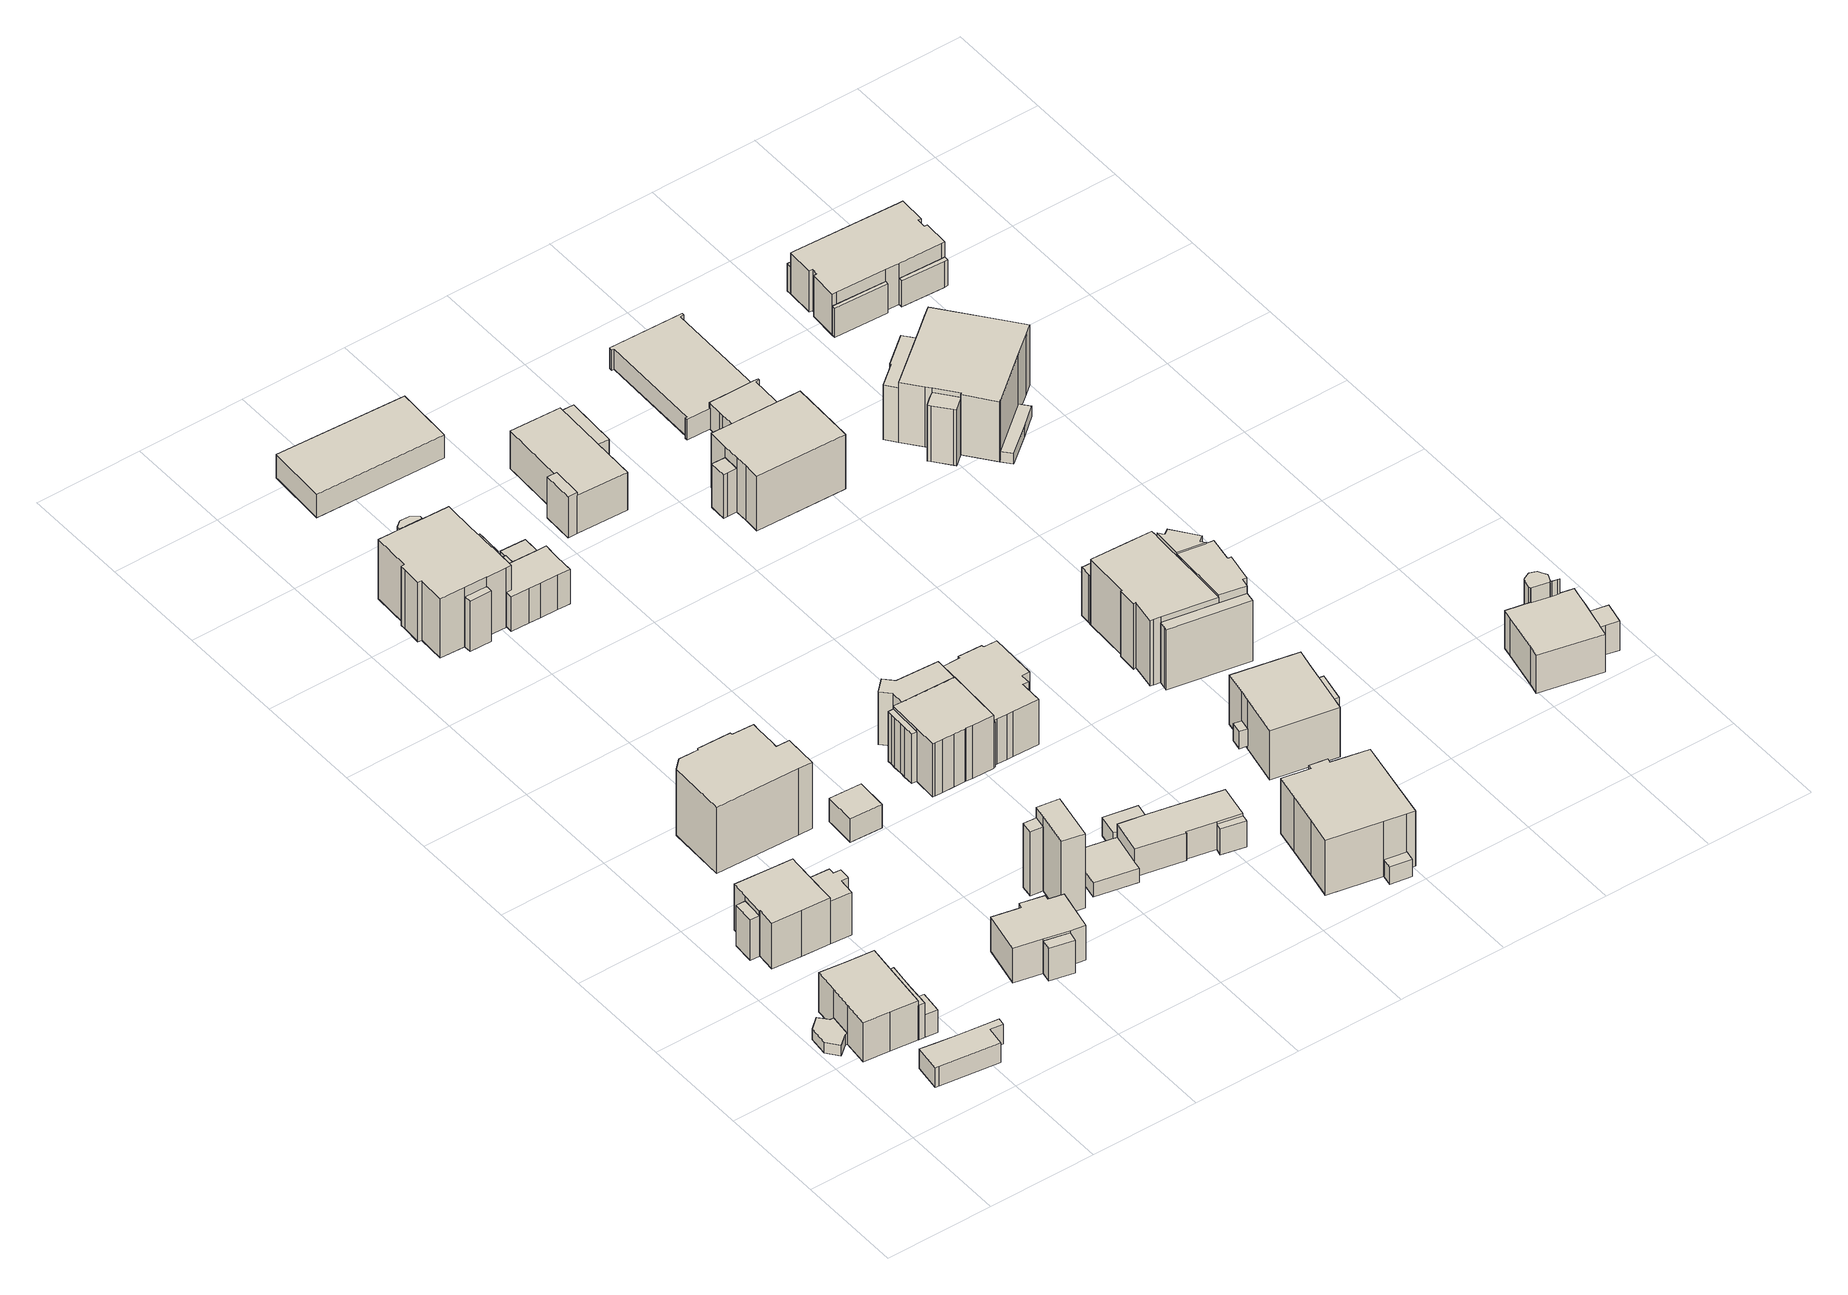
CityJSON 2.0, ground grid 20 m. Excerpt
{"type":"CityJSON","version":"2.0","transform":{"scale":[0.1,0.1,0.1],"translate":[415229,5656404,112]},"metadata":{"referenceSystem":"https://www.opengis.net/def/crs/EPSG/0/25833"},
"CityObjects":{
"building1":{"type":"Building","attributes":{"Gemeindeschluessel":14612000,"Geometrietyp2DReferenz":"3000","function":"31001_9998","roofType":"9999"},"children":["building1-1","building1-2","building1-3","building1-4"]},
"building1-1":{"type":"BuildingPart","attributes":{"Dachtyp_tdc":"tdcFreeFormRoof","Dachneigung":27.1,"QualitaetDacherkennung":17,"Geometrietyp2DReferenz":"3000","measuredHeight":2.72,"roofType":"5000"},"parents":["building1"],"geometry":[{"type":"Solid","lod":"1","boundaries":[[[[0,1,2,3,4,5,6,7]],[[8,9,10,11,12,13,14,15]],[[7,9,8,0]],[[6,10,9,7]],[[5,11,10,6]],[[4,12,11,5]],[[3,13,12,4]],[[2,14,13,3]],[[1,15,14,2]],[[0,8,15,1]]]]}]},
"building1-2":{"type":"BuildingPart","attributes":{"Dachtyp_tdc":"tdcGableRoof","Dachneigung":41.66,"QualitaetDacherkennung":48,"Geometrietyp2DReferenz":"3000","measuredHeight":10.15,"roofType":"3100"},"parents":["building1"],"geometry":[{"type":"Solid","lod":"1","boundaries":[[[[16,17,18,19,20,21,22,23]],[[24,25,26,27,28,29,30,31]],[[23,25,24,16]],[[22,26,25,23]],[[21,27,26,22]],[[20,28,27,21]],[[19,29,28,20]],[[18,30,29,19]],[[17,31,30,18]],[[16,24,31,17]]]]}]},
"building1-3":{"type":"BuildingPart","attributes":{"Dachtyp_tdc":"tdcGableRoof","Dachneigung":35.68,"QualitaetDacherkennung":62,"Geometrietyp2DReferenz":"3000","measuredHeight":10.07,"roofType":"3100"},"parents":["building1"],"geometry":[{"type":"Solid","lod":"1","boundaries":[[[[32,33,34,35,36,37,38,39,40,41]],[[12,42,43,44,45,27,25,46,47,13]],[[41,12,13,32]],[[40,42,12,41]],[[39,43,42,40]],[[38,44,43,39]],[[37,45,44,38]],[[36,27,45,37]],[[35,25,27,36]],[[34,46,25,35]],[[33,47,46,34]],[[32,13,47,33]]]]}]},
"building1-4":{"type":"BuildingPart","attributes":{"Dachtyp_tdc":"tdcPolyFlatRoof","Dachneigung":12.01,"QualitaetDacherkennung":79,"Geometrietyp2DReferenz":"3000","measuredHeight":4.94,"roofType":"2100"},"parents":["building1"],"geometry":[{"type":"Solid","lod":"1","boundaries":[[[[48,49,50,51]],[[52,53,31,30]],[[51,53,52,48]],[[50,31,53,51]],[[49,30,31,50]],[[48,52,30,49]]]]}]},
"building2":{"type":"Building","attributes":{"Dachtyp_tdc":"tdcHipRoof","Gemeindeschluessel":14612000,"Dachneigung":20.18,"QualitaetDacherkennung":34,"Geometrietyp2DReferenz":"3000","measuredHeight":5.88,"function":"31001_9998","roofType":"3200"},"geometry":[{"type":"Solid","lod":"1","boundaries":[[[[54,55,56,57,58,59,60,61,62,63]],[[64,65,66,67,68,69,70,71,72,73]],[[63,65,64,54]],[[62,66,65,63]],[[61,67,66,62]],[[60,68,67,61]],[[59,69,68,60]],[[58,70,69,59]],[[57,71,70,58]],[[56,72,71,57]],[[55,73,72,56]],[[54,64,73,55]]]]}]},
"building3":{"type":"Building","attributes":{"Gemeindeschluessel":14612000,"Geometrietyp2DReferenz":"3000","function":"31001_9998","roofType":"9999"},"children":["building3-1","building3-2","building3-3"]},
"building3-1":{"type":"BuildingPart","attributes":{"Dachtyp_tdc":"tdcGableRoof","Dachneigung":25.39,"QualitaetDacherkennung":82,"Geometrietyp2DReferenz":"3000","measuredHeight":9.05,"roofType":"3100"},"parents":["building3"],"geometry":[{"type":"Solid","lod":"1","boundaries":[[[[74,75,76,77]],[[78,79,80,81]],[[77,79,78,74]],[[76,80,79,77]],[[75,81,80,76]],[[74,78,81,75]]]]}]},
"building3-2":{"type":"BuildingPart","attributes":{"Dachtyp_tdc":"tdcGableRoof","Dachneigung":27.7,"QualitaetDacherkennung":74,"Geometrietyp2DReferenz":"3000","measuredHeight":11.01,"roofType":"3100"},"parents":["building3"],"geometry":[{"type":"Solid","lod":"1","boundaries":[[[[82,83,84,85,86,87,88,89,90,91,92,93]],[[79,78,94,95,96,97,98,99,100,101,102,103]],[[93,78,79,82]],[[92,94,78,93]],[[91,95,94,92]],[[90,96,95,91]],[[89,97,96,90]],[[88,98,97,89]],[[87,99,98,88]],[[86,100,99,87]],[[85,101,100,86]],[[84,102,101,85]],[[83,103,102,84]],[[82,79,103,83]]]]}]},
"building3-3":{"type":"BuildingPart","attributes":{"Dachtyp_tdc":"tdcGableRoof","Dachneigung":27.75,"QualitaetDacherkennung":76,"Geometrietyp2DReferenz":"3000","measuredHeight":9.77,"roofType":"3100"},"parents":["building3"],"geometry":[{"type":"Solid","lod":"1","boundaries":[[[[104,105,106,107,108,109,110,111,112,113]],[[114,100,115,99,116,117,118,119,120,121]],[[113,100,114,104]],[[112,115,100,113]],[[111,99,115,112]],[[110,116,99,111]],[[109,117,116,110]],[[108,118,117,109]],[[107,119,118,108]],[[106,120,119,107]],[[105,121,120,106]],[[104,114,121,105]]]]}]},
"building4":{"type":"Building","attributes":{"Dachtyp_tdc":"tdcFreeFormRoof","Gemeindeschluessel":14612000,"Dachneigung":31.61,"QualitaetDacherkennung":58,"Geometrietyp2DReferenz":"3000","measuredHeight":15.85,"function":"31001_9998","roofType":"5000"},"geometry":[{"type":"Solid","lod":"1","boundaries":[[[[122,123,124,125,126,127,128,129,130,131,132,133,134,135,136]],[[137,138,139,140,141,142,143,144,145,146,147,148,149,150,151]],[[136,138,137,122]],[[135,139,138,136]],[[134,140,139,135]],[[133,141,140,134]],[[132,142,141,133]],[[131,143,142,132]],[[130,144,143,131]],[[129,145,144,130]],[[128,146,145,129]],[[127,147,146,128]],[[126,148,147,127]],[[125,149,148,126]],[[124,150,149,125]],[[123,151,150,124]],[[122,137,151,123]]]]}]},
"building5":{"type":"Building","attributes":{"Gemeindeschluessel":14612000,"Geometrietyp2DReferenz":"3000","function":"31001_9998","roofType":"9999"},"children":["building5-1","building5-2"]},
"building5-1":{"type":"BuildingPart","attributes":{"Dachtyp_tdc":"tdcFreeFormRoof","Dachneigung":19.51,"QualitaetDacherkennung":9,"Geometrietyp2DReferenz":"3000","measuredHeight":7.02,"roofType":"5000"},"parents":["building5"],"geometry":[{"type":"Solid","lod":"1","boundaries":[[[[152,153,154,155]],[[156,157,158,159]],[[155,157,156,152]],[[154,158,157,155]],[[153,159,158,154]],[[152,156,159,153]]]]}]},
"building5-2":{"type":"BuildingPart","attributes":{"Dachtyp_tdc":"tdcHipRoof","Dachneigung":10.15,"QualitaetDacherkennung":38,"Geometrietyp2DReferenz":"3000","measuredHeight":8.02,"roofType":"3200"},"parents":["building5"],"geometry":[{"type":"Solid","lod":"1","boundaries":[[[[160,161,162,163,164,165,166,167,168,169]],[[159,158,170,171,172,173,174,175,176,177]],[[169,158,159,160]],[[168,170,158,169]],[[167,171,170,168]],[[166,172,171,167]],[[165,173,172,166]],[[164,174,173,165]],[[163,175,174,164]],[[162,176,175,163]],[[161,177,176,162]],[[160,159,177,161]]]]}]},
"building6":{"type":"Building","attributes":{"Dachtyp_tdc":"tdcGableRoof","Gemeindeschluessel":14612000,"Dachneigung":69.3,"QualitaetDacherkennung":16,"Geometrietyp2DReferenz":"3000","measuredHeight":9.02,"function":"31001_9998","roofType":"3100"},"geometry":[{"type":"Solid","lod":"1","boundaries":[[[[178,179,180,181]],[[182,183,184,185]],[[181,183,182,178]],[[180,184,183,181]],[[179,185,184,180]],[[178,182,185,179]]]]}]},
"building7":{"type":"Building","attributes":{"Dachtyp_tdc":"tdcFreeFormRoof","Gemeindeschluessel":14612000,"Dachneigung":43.21,"QualitaetDacherkennung":8,"Geometrietyp2DReferenz":"3000","measuredHeight":14,"function":"31001_9998","roofType":"5000"},"geometry":[{"type":"Solid","lod":"1","boundaries":[[[[186,187,188,189]],[[190,191,192,193]],[[189,191,190,186]],[[188,192,191,189]],[[187,193,192,188]],[[186,190,193,187]]]]}]},
"building8":{"type":"Building","attributes":{"Dachtyp_tdc":"tdcFreeFormRoof","Gemeindeschluessel":14612000,"Dachneigung":54.25,"QualitaetDacherkennung":4,"Geometrietyp2DReferenz":"3000","measuredHeight":17.03,"function":"31001_9998","roofType":"5000"},"geometry":[{"type":"Solid","lod":"1","boundaries":[[[[194,195,196,197,198]],[[192,199,200,201,193]],[[198,199,192,194]],[[197,200,199,198]],[[196,201,200,197]],[[195,193,201,196]],[[194,192,193,195]]]]}]},
"building9":{"type":"Building","attributes":{"Gemeindeschluessel":14612000,"Geometrietyp2DReferenz":"3000","function":"31001_9998","roofType":"9999"},"children":["building9-1","building9-2","building9-3","building9-4","building9-5","building9-6"]},
"building9-1":{"type":"BuildingPart","attributes":{"Dachtyp_tdc":"tdcHipAndGableRoof","Dachneigung":25.76,"QualitaetDacherkennung":76,"Geometrietyp2DReferenz":"3000","measuredHeight":14.22,"roofType":"5000"},"parents":["building9"],"geometry":[{"type":"Solid","lod":"1","boundaries":[[[[202,203,204,205,206,207,208,209,210,211,212,213,214,215,216,217,218,219,220,221]],[[222,223,224,225,226,227,228,229,230,231,232,233,234,235,236,237,238,239,240,241]],[[221,223,222,202]],[[220,224,223,221]],[[219,225,224,220]],[[218,226,225,219]],[[217,227,226,218]],[[216,228,227,217]],[[215,229,228,216]],[[214,230,229,215]],[[213,231,230,214]],[[212,232,231,213]],[[211,233,232,212]],[[210,234,233,211]],[[209,235,234,210]],[[208,236,235,209]],[[207,237,236,208]],[[206,238,237,207]],[[205,239,238,206]],[[204,240,239,205]],[[203,241,240,204]],[[202,222,241,203]]]]}]},
"building9-2":{"type":"BuildingPart","attributes":{"Dachtyp_tdc":"tdcPolyFlatRoof","Dachneigung":27.75,"QualitaetDacherkennung":93,"Geometrietyp2DReferenz":"3000","measuredHeight":11.35,"roofType":"2100"},"parents":["building9"],"geometry":[{"type":"Solid","lod":"1","boundaries":[[[[242,243,244,245,246,247,248]],[[231,249,250,251,252,233,232]],[[248,249,231,242]],[[247,250,249,248]],[[246,251,250,247]],[[245,252,251,246]],[[244,233,252,245]],[[243,232,233,244]],[[242,231,232,243]]]]}]},
"building9-3":{"type":"BuildingPart","attributes":{"Dachtyp_tdc":"tdcPolyFlatRoof","Dachneigung":13.71,"QualitaetDacherkennung":66,"Geometrietyp2DReferenz":"3000","measuredHeight":6.75,"roofType":"2100"},"parents":["building9"],"geometry":[{"type":"Solid","lod":"1","boundaries":[[[[253,254,255,256,257]],[[258,252,251,259,260]],[[257,252,258,253]],[[256,251,252,257]],[[255,259,251,256]],[[254,260,259,255]],[[253,258,260,254]]]]}]},
"building9-4":{"type":"BuildingPart","attributes":{"Dachtyp_tdc":"tdcPolyFlatRoof","Dachneigung":0,"QualitaetDacherkennung":53,"Geometrietyp2DReferenz":"3000","measuredHeight":12.55,"roofType":"1000"},"parents":["building9"],"geometry":[{"type":"Solid","lod":"1","boundaries":[[[[261,262,263,264,265,266]],[[226,267,268,269,270,228]],[[266,267,226,261]],[[265,268,267,266]],[[264,269,268,265]],[[263,270,269,264]],[[262,228,270,263]],[[261,226,228,262]]]]}]},
"building9-5":{"type":"BuildingPart","attributes":{"Dachtyp_tdc":"tdcPolyFlatRoof","Dachneigung":29.4,"QualitaetDacherkennung":60,"Geometrietyp2DReferenz":"3000","measuredHeight":10.9,"roofType":"2100"},"parents":["building9"],"geometry":[{"type":"Solid","lod":"1","boundaries":[[[[271,272,273,274,275]],[[237,236,276,277,238]],[[275,236,237,271]],[[274,276,236,275]],[[273,277,276,274]],[[272,238,277,273]],[[271,237,238,272]]]]}]},
"building9-6":{"type":"BuildingPart","attributes":{"Dachtyp_tdc":"tdcPolyFlatRoof","Dachneigung":5.17,"QualitaetDacherkennung":61,"Geometrietyp2DReferenz":"3000","measuredHeight":6.47,"roofType":"2100"},"parents":["building9"],"geometry":[{"type":"Solid","lod":"1","boundaries":[[[[278,279,280,281,282]],[[258,260,283,284,285]],[[282,260,258,278]],[[281,283,260,282]],[[280,284,283,281]],[[279,285,284,280]],[[278,258,285,279]]]]}]},
"building10":{"type":"Building","attributes":{"Dachtyp_tdc":"tdcGableRoof","Gemeindeschluessel":14612000,"Dachneigung":26.66,"QualitaetDacherkennung":84,"Geometrietyp2DReferenz":"3000","measuredHeight":8.11,"function":"31001_9998","roofType":"3100"},"geometry":[{"type":"Solid","lod":"1","boundaries":[[[[286,287,288,289,290,291,292,293,294,295,296,297,298]],[[299,300,301,302,303,304,305,306,307,308,309,310,311]],[[298,300,299,286]],[[297,301,300,298]],[[296,302,301,297]],[[295,303,302,296]],[[294,304,303,295]],[[293,305,304,294]],[[292,306,305,293]],[[291,307,306,292]],[[290,308,307,291]],[[289,309,308,290]],[[288,310,309,289]],[[287,311,310,288]],[[286,299,311,287]]]]}]},
"building11":{"type":"Building","attributes":{"Dachtyp_tdc":"tdcPolyFlatRoof","Gemeindeschluessel":14612000,"Dachneigung":0,"QualitaetDacherkennung":52,"Geometrietyp2DReferenz":"3000","measuredHeight":2.95,"function":"31001_9998","roofType":"1000"},"geometry":[{"type":"Solid","lod":"1","boundaries":[[[[312,313,314,315,316,317]],[[318,319,320,321,322,323]],[[317,319,318,312]],[[316,320,319,317]],[[315,321,320,316]],[[314,322,321,315]],[[313,323,322,314]],[[312,318,323,313]]]]}]},
"building12":{"type":"Building","attributes":{"Gemeindeschluessel":14612000,"Geometrietyp2DReferenz":"3000","function":"31001_9998","roofType":"9999"},"children":["building12-1","building12-2","building12-3"]},
"building12-1":{"type":"BuildingPart","attributes":{"Dachtyp_tdc":"tdcGableRoof","Dachneigung":57.38,"QualitaetDacherkennung":54,"Geometrietyp2DReferenz":"3000","measuredHeight":13.45,"roofType":"3100"},"parents":["building12"],"geometry":[{"type":"Solid","lod":"1","boundaries":[[[[324,325,326,327,328,329,330,331]],[[332,333,334,335,336,337,338,339]],[[331,333,332,324]],[[330,334,333,331]],[[329,335,334,330]],[[328,336,335,329]],[[327,337,336,328]],[[326,338,337,327]],[[325,339,338,326]],[[324,332,339,325]]]]}]},
"building12-2":{"type":"BuildingPart","attributes":{"Dachtyp_tdc":"tdcFreeFormRoof","Dachneigung":69.5,"QualitaetDacherkennung":14,"Geometrietyp2DReferenz":"3000","measuredHeight":14.08,"roofType":"5000"},"parents":["building12"],"geometry":[{"type":"Solid","lod":"1","boundaries":[[[[340,341,342,343,344,345,346]],[[347,348,349,350,351,352,353]],[[346,348,347,340]],[[345,349,348,346]],[[344,350,349,345]],[[343,351,350,344]],[[342,352,351,343]],[[341,353,352,342]],[[340,347,353,341]]]]}]},
"building12-3":{"type":"BuildingPart","attributes":{"Dachtyp_tdc":"tdcHipAndGableRoof","Dachneigung":10.41,"QualitaetDacherkennung":37,"Geometrietyp2DReferenz":"3000","measuredHeight":13.9,"roofType":"5000"},"parents":["building12"],"geometry":[{"type":"Solid","lod":"1","boundaries":[[[[354,355,356,357,358,359,360,361,362,363,364,365]],[[366,367,368,369,370,371,372,373,339,338,347,353]],[[365,367,366,354]],[[364,368,367,365]],[[363,369,368,364]],[[362,370,369,363]],[[361,371,370,362]],[[360,372,371,361]],[[359,373,372,360]],[[358,339,373,359]],[[357,338,339,358]],[[356,347,338,357]],[[355,353,347,356]],[[354,366,353,355]]]]}]},
"building13":{"type":"Building","attributes":{"Dachtyp_tdc":"tdcPolyFlatRoof","Gemeindeschluessel":14612000,"Dachneigung":5.65,"QualitaetDacherkennung":87,"Geometrietyp2DReferenz":"3000","measuredHeight":5.42,"function":"31001_2000","roofType":"2100"},"geometry":[{"type":"Solid","lod":"1","boundaries":[[[[374,375,376,377]],[[378,379,380,381]],[[377,379,378,374]],[[376,380,379,377]],[[375,381,380,376]],[[374,378,381,375]]]]}]},
"building14":{"type":"Building","attributes":{"Dachtyp_tdc":"tdcFreeFormRoof","Gemeindeschluessel":14612000,"Dachneigung":16.85,"QualitaetDacherkennung":59,"Geometrietyp2DReferenz":"3000","measuredHeight":4.45,"function":"31001_9998","roofType":"5000"},"geometry":[{"type":"Solid","lod":"1","boundaries":[[[[382,383,384,385,386]],[[387,388,389,390,391]],[[386,388,387,382]],[[385,389,388,386]],[[384,390,389,385]],[[383,391,390,384]],[[382,387,391,383]]]]}]},
"building15":{"type":"Building","attributes":{"Gemeindeschluessel":14612000,"Geometrietyp2DReferenz":"3000","function":"31001_9998","roofType":"9999"},"children":["building15-1","building15-2"]},
"building15-1":{"type":"BuildingPart","attributes":{"Dachtyp_tdc":"tdcPolyFlatRoof","Dachneigung":6.45,"QualitaetDacherkennung":75,"Geometrietyp2DReferenz":"3000","measuredHeight":6.15,"roofType":"2100"},"parents":["building15"],"geometry":[{"type":"Solid","lod":"1","boundaries":[[[[392,393,394,395,396,397,398,399]],[[400,401,402,403,404,405,406,407]],[[399,401,400,392]],[[398,402,401,399]],[[397,403,402,398]],[[396,404,403,397]],[[395,405,404,396]],[[394,406,405,395]],[[393,407,406,394]],[[392,400,407,393]]]]}]},
"building15-2":{"type":"BuildingPart","attributes":{"Dachtyp_tdc":"tdcPolyFlatRoof","Dachneigung":4.1,"QualitaetDacherkennung":49,"Geometrietyp2DReferenz":"3000","measuredHeight":5.51,"roofType":"2100"},"parents":["building15"],"geometry":[{"type":"Solid","lod":"1","boundaries":[[[[408,409,410,411]],[[412,400,407,413]],[[411,400,412,408]],[[410,407,400,411]],[[409,413,407,410]],[[408,412,413,409]]]]}]},
"building16":{"type":"Building","attributes":{"Gemeindeschluessel":14612000,"Dachtyp_tdc":"tdcFreeFormRoof","Dachneigung":56.74,"QualitaetDacherkennung":20,"Geometrietyp2DReferenz":"3000","measuredHeight":14.02,"function":"31001_9998","roofType":"5000"},"geometry":[{"type":"Solid","lod":"1","boundaries":[[[[414,415,416,417,418,419,420,421,422,423,424,425,426,427,428,429,430]],[[431,432,433,434,435,436,437,438,439,440,441,442,443,444,445,446,447]],[[430,432,431,414]],[[429,433,432,430]],[[428,434,433,429]],[[427,435,434,428]],[[426,436,435,427]],[[425,437,436,426]],[[424,438,437,425]],[[423,439,438,424]],[[422,440,439,423]],[[421,441,440,422]],[[420,442,441,421]],[[419,443,442,420]],[[418,444,443,419]],[[417,445,444,418]],[[416,446,445,417]],[[415,447,446,416]],[[414,431,447,415]]]]}]},
"building17":{"type":"Building","attributes":{"Gemeindeschluessel":14612000,"Geometrietyp2DReferenz":"3000","function":"31001_9998","roofType":"9999"},"children":["building17-1","building17-2","building17-3"]},
"building17-1":{"type":"BuildingPart","attributes":{"Dachtyp_tdc":"tdcGableRoof","Dachneigung":10.16,"QualitaetDacherkennung":34,"Geometrietyp2DReferenz":"3000","measuredHeight":9.18,"roofType":"3100"},"parents":["building17"],"geometry":[{"type":"Solid","lod":"1","boundaries":[[[[448,449,450,451,452,453]],[[454,455,456,457,458,459]],[[453,455,454,448]],[[452,456,455,453]],[[451,457,456,452]],[[450,458,457,451]],[[449,459,458,450]],[[448,454,459,449]]]]}]},
"building17-2":{"type":"BuildingPart","attributes":{"Dachtyp_tdc":"tdcPolyFlatRoof","Dachneigung":0,"QualitaetDacherkennung":71,"Geometrietyp2DReferenz":"3000","measuredHeight":7.17,"roofType":"1000"},"parents":["building17"],"geometry":[{"type":"Solid","lod":"1","boundaries":[[[[460,461,462,463]],[[464,465,458,457]],[[463,465,464,460]],[[462,458,465,463]],[[461,457,458,462]],[[460,464,457,461]]]]}]},
"building17-3":{"type":"BuildingPart","attributes":{"Dachtyp_tdc":"tdcPolyFlatRoof","Dachneigung":29.42,"QualitaetDacherkennung":90,"Geometrietyp2DReferenz":"3000","measuredHeight":10.22,"roofType":"2100"},"parents":["building17"],"geometry":[{"type":"Solid","lod":"1","boundaries":[[[[466,467,468,469]],[[470,471,455,454]],[[469,471,470,466]],[[468,455,471,469]],[[467,454,455,468]],[[466,470,454,467]]]]}]},
"building18":{"type":"Building","attributes":{"Gemeindeschluessel":14612000,"Geometrietyp2DReferenz":"3000","function":"31001_9998","roofType":"9999"},"children":["building18-1","building18-2"]},
"building18-1":{"type":"BuildingPart","attributes":{"Dachtyp_tdc":"tdcCutTentRoof","Dachneigung":33.57,"QualitaetDacherkennung":80,"Geometrietyp2DReferenz":"3000","measuredHeight":13.28,"roofType":"9999"},"parents":["building18"],"geometry":[{"type":"Solid","lod":"1","boundaries":[[[[472,473,474,475,476,477,478,479,480,481,482,483]],[[484,485,486,487,488,489,490,491,492,493,494,495]],[[483,485,484,472]],[[482,486,485,483]],[[481,487,486,482]],[[480,488,487,481]],[[479,489,488,480]],[[478,490,489,479]],[[477,491,490,478]],[[476,492,491,477]],[[475,493,492,476]],[[474,494,493,475]],[[473,495,494,474]],[[472,484,495,473]]]]}]},
"building18-2":{"type":"BuildingPart","attributes":{"Dachtyp_tdc":"tdcFreeFormRoof","Dachneigung":41.69,"QualitaetDacherkennung":14,"Geometrietyp2DReferenz":"3000","measuredHeight":4.07,"roofType":"5000"},"parents":["building18"],"geometry":[{"type":"Solid","lod":"1","boundaries":[[[[496,497,498,499]],[[500,492,491,501]],[[499,492,500,496]],[[498,491,492,499]],[[497,501,491,498]],[[496,500,501,497]]]]}]},
"building19":{"type":"Building","attributes":{"Dachtyp_tdc":"tdcFreeFormRoof","Gemeindeschluessel":14612000,"Dachneigung":22.09,"QualitaetDacherkennung":58,"Geometrietyp2DReferenz":"3000","measuredHeight":3.74,"function":"31001_9998","roofType":"5000"},"geometry":[{"type":"Solid","lod":"1","boundaries":[[[[502,503,504,505]],[[506,507,508,509]],[[505,507,506,502]],[[504,508,507,505]],[[503,509,508,504]],[[502,506,509,503]]]]}]},
"building20":{"type":"Building","attributes":{"Gemeindeschluessel":14612000,"Geometrietyp2DReferenz":"3000","function":"31001_9998","roofType":"9999"},"children":["building20-1","building20-2","building20-3"]},
"building20-1":{"type":"BuildingPart","attributes":{"Dachtyp_tdc":"tdcPolyFlatRoof","Dachneigung":23.91,"QualitaetDacherkennung":51,"Geometrietyp2DReferenz":"3000","measuredHeight":9.64,"roofType":"2100"},"parents":["building20"],"geometry":[{"type":"Solid","lod":"1","boundaries":[[[[510,511,512,513,514]],[[515,516,517,518,519]],[[514,515,519,510]],[[513,516,515,514]],[[512,517,516,513]],[[511,518,517,512]],[[510,519,518,511]]]]}]},
"building20-2":{"type":"BuildingPart","attributes":{"Dachtyp_tdc":"tdcFreeFormRoof","Dachneigung":28.91,"QualitaetDacherkennung":72,"Geometrietyp2DReferenz":"3000","measuredHeight":13.11,"roofType":"5000"},"parents":["building20"],"geometry":[{"type":"Solid","lod":"1","boundaries":[[[[520,521,522,523,524,525,526,527]],[[519,518,528,529,530,531,532,533]],[[526,518,519,527]],[[525,528,518,526]],[[524,529,528,525]],[[523,530,529,524]],[[522,531,530,523]],[[521,532,531,522]],[[520,533,532,521]],[[527,519,533,520]]]]}]},
"building20-3":{"type":"BuildingPart","attributes":{"Dachtyp_tdc":"tdcPolyFlatRoof","Dachneigung":29.2,"QualitaetDacherkennung":73,"Geometrietyp2DReferenz":"3000","measuredHeight":10.2,"roofType":"2100"},"parents":["building20"],"geometry":[{"type":"Solid","lod":"1","boundaries":[[[[534,535,536,537,538,539]],[[540,541,542,543,530,529]],[[539,541,540,534]],[[538,542,541,539]],[[537,543,542,538]],[[536,530,543,537]],[[535,529,530,536]],[[534,540,529,535]]]]}]},
"building21":{"type":"Building","attributes":{"Gemeindeschluessel":14612000,"Geometrietyp2DReferenz":"3000","function":"31001_9998","roofType":"9999"},"children":["building21-1","building21-2"]},
"building21-1":{"type":"BuildingPart","attributes":{"Dachtyp_tdc":"tdcHipRoof","Dachneigung":24.36,"QualitaetDacherkennung":79,"Geometrietyp2DReferenz":"3000","measuredHeight":11.7,"roofType":"3200"},"parents":["building21"],"geometry":[{"type":"Solid","lod":"1","boundaries":[[[[544,545,546,547,548,549,550,551]],[[552,553,554,555,556,557,558,559]],[[550,553,552,551]],[[549,554,553,550]],[[548,555,554,549]],[[547,556,555,548]],[[546,557,556,547]],[[545,558,557,546]],[[544,559,558,545]],[[551,552,559,544]]]]}]},
"building21-2":{"type":"BuildingPart","attributes":{"Dachtyp_tdc":"tdcPolyFlatRoof","Dachneigung":0,"QualitaetDacherkennung":33,"Geometrietyp2DReferenz":"3000","measuredHeight":7.93,"roofType":"1000"},"parents":["building21"],"geometry":[{"type":"Solid","lod":"1","boundaries":[[[[560,561,562,563,564,565,566,567]],[[568,569,570,552,559,571,572,573]],[[567,569,568,560]],[[566,570,569,567]],[[565,552,570,566]],[[564,559,552,565]],[[563,571,559,564]],[[562,572,571,563]],[[561,573,572,562]],[[560,568,573,561]]]]}]},
"building22":{"type":"Building","attributes":{"Dachtyp_tdc":"tdcGableRoof","Gemeindeschluessel":14612000,"Dachneigung":13.44,"QualitaetDacherkennung":88,"Geometrietyp2DReferenz":"3000","measuredHeight":5.96,"function":"31001_9998","roofType":"3100"},"geometry":[{"type":"Solid","lod":"1","boundaries":[[[[574,575,576,577,578,579,580,581,582,583,584,585,586,587,588]],[[589,590,542,591,541,592,593,594,595,596,597,598,599,600,601]],[[588,590,589,574]],[[587,542,590,588]],[[586,591,542,587]],[[585,541,591,586]],[[584,592,541,585]],[[583,593,592,584]],[[582,594,593,583]],[[581,595,594,582]],[[580,596,595,581]],[[579,597,596,580]],[[578,598,597,579]],[[577,599,598,578]],[[576,600,599,577]],[[575,601,600,576]],[[574,589,601,575]]]]}]},
"building23":{"type":"Building","attributes":{"Gemeindeschluessel":14612000,"Geometrietyp2DReferenz":"3000","function":"31001_9998","roofType":"9999"},"children":["building23-1","building23-2","building23-3","building23-4","building23-5"]},
"building23-1":{"type":"BuildingPart","attributes":{"Dachtyp_tdc":"tdcFreeFormRoof","Dachneigung":41.87,"QualitaetDacherkennung":27,"Geometrietyp2DReferenz":"3000","measuredHeight":15.4,"roofType":"5000"},"parents":["building23"],"geometry":[{"type":"Solid","lod":"1","boundaries":[[[[602,603,604,605,606,607,608,609,610]],[[611,612,613,614,615,616,617,618,619]],[[610,612,611,602]],[[609,613,612,610]],[[608,614,613,609]],[[607,615,614,608]],[[606,616,615,607]],[[605,617,616,606]],[[604,618,617,605]],[[603,619,618,604]],[[602,611,619,603]]]]}]},
"building23-2":{"type":"BuildingPart","attributes":{"Dachtyp_tdc":"tdcPolyFlatRoof","Dachneigung":43.03,"QualitaetDacherkennung":41,"Geometrietyp2DReferenz":"3000","measuredHeight":13.52,"roofType":"2100"},"parents":["building23"],"geometry":[{"type":"Solid","lod":"1","boundaries":[[[[620,621,622,623,624]],[[625,626,627,628,629]],[[624,626,625,620]],[[623,627,626,624]],[[622,628,627,623]],[[621,629,628,622]],[[620,625,629,621]]]]}]},
"building23-3":{"type":"BuildingPart","attributes":{"Dachtyp_tdc":"tdcCutTentRoof","Dachneigung":23.48,"QualitaetDacherkennung":51,"Geometrietyp2DReferenz":"3000","measuredHeight":15.6,"roofType":"9999"},"parents":["building23"],"geometry":[{"type":"Solid","lod":"1","boundaries":[[[[630,631,632,633,634,635,636,637,638,639,640,641]],[[627,642,643,644,645,646,647,648,649,650,612,651]],[[641,642,627,630]],[[640,643,642,641]],[[639,644,643,640]],[[638,645,644,639]],[[637,646,645,638]],[[636,647,646,637]],[[635,648,647,636]],[[634,649,648,635]],[[633,650,649,634]],[[632,612,650,633]],[[631,651,612,632]],[[630,627,651,631]]]]}]},
"building23-4":{"type":"BuildingPart","attributes":{"Dachtyp_tdc":"tdcPolyFlatRoof","Dachneigung":32.83,"QualitaetDacherkennung":49,"Geometrietyp2DReferenz":"3000","measuredHeight":16.6,"roofType":"2100"},"parents":["building23"],"geometry":[{"type":"Solid","lod":"1","boundaries":[[[[652,653,654,655,656,657,658,659,660]],[[651,611,619,661,662,663,664,665,628]],[[660,611,651,652]],[[659,619,611,660]],[[658,661,619,659]],[[657,662,661,658]],[[656,663,662,657]],[[655,664,663,656]],[[654,665,664,655]],[[653,628,665,654]],[[652,651,628,653]]]]}]},
"building23-5":{"type":"BuildingPart","attributes":{"Dachtyp_tdc":"tdcFreeFormRoof","Dachneigung":42.78,"QualitaetDacherkennung":10,"Geometrietyp2DReferenz":"3000","measuredHeight":10.71,"roofType":"5000"},"parents":["building23"],"geometry":[{"type":"Solid","lod":"1","boundaries":[[[[666,667,668,669,670,671,672,673,674,675]],[[676,677,678,679,680,649,648,681,682,683]],[[675,677,676,666]],[[674,678,677,675]],[[673,679,678,674]],[[672,680,679,673]],[[671,649,680,672]],[[670,648,649,671]],[[669,681,648,670]],[[668,682,681,669]],[[667,683,682,668]],[[666,676,683,667]]]]}]},
"building24":{"type":"Building","attributes":{"Dachtyp_tdc":"tdcFreeFormRoof","Gemeindeschluessel":14612000,"Dachneigung":14.3,"QualitaetDacherkennung":96,"Geometrietyp2DReferenz":"3000","measuredHeight":5.21,"function":"31001_9998","roofType":"5000"},"geometry":[{"type":"Solid","lod":"1","boundaries":[[[[684,685,686,687,688,689,690,691,692,693,694,695]],[[696,697,698,699,700,701,702,703,704,705,706,707]],[[695,697,696,684]],[[694,698,697,695]],[[693,699,698,694]],[[692,700,699,693]],[[691,701,700,692]],[[690,702,701,691]],[[689,703,702,690]],[[688,704,703,689]],[[687,705,704,688]],[[686,706,705,687]],[[685,707,706,686]],[[684,696,707,685]]]]}]},
"building25":{"type":"Building","attributes":{"Gemeindeschluessel":14612000,"Geometrietyp2DReferenz":"3000","function":"31001_9998","roofType":"9999"},"children":["building25-1","building25-2","building25-3","building25-4"]},
"building25-1":{"type":"BuildingPart","attributes":{"Dachtyp_tdc":"tdcPolyFlatRoof","Dachneigung":19.53,"QualitaetDacherkennung":52,"Geometrietyp2DReferenz":"3000","measuredHeight":12.21,"roofType":"2100"},"parents":["building25"],"geometry":[{"type":"Solid","lod":"1","boundaries":[[[[708,709,710,711,712,713,714,715]],[[716,717,718,719,720,721,722,723]],[[715,717,716,708]],[[714,718,717,715]],[[713,719,718,714]],[[712,720,719,713]],[[711,721,720,712]],[[710,722,721,711]],[[709,723,722,710]],[[708,716,723,709]]]]}]},
"building25-2":{"type":"BuildingPart","attributes":{"Dachtyp_tdc":"tdcGableRoof","Dachneigung":10.81,"QualitaetDacherkennung":22,"Geometrietyp2DReferenz":"3000","measuredHeight":14.11,"roofType":"3100"},"parents":["building25"],"geometry":[{"type":"Solid","lod":"1","boundaries":[[[[724,725,726,727,728,729,730,731,732,733,734,735,736,737]],[[738,739,717,716,723,740,741,742,743,744,745,746,747,748]],[[737,739,738,724]],[[736,717,739,737]],[[735,716,717,736]],[[734,723,716,735]],[[733,740,723,734]],[[732,741,740,733]],[[731,742,741,732]],[[730,743,742,731]],[[729,744,743,730]],[[728,745,744,729]],[[727,746,745,728]],[[726,747,746,727]],[[725,748,747,726]],[[724,738,748,725]]]]}]},
"building25-3":{"type":"BuildingPart","attributes":{"Dachtyp_tdc":"tdcFreeFormRoof","Dachneigung":56.16,"QualitaetDacherkennung":19,"Geometrietyp2DReferenz":"3000","measuredHeight":12.57,"roofType":"5000"},"parents":["building25"],"geometry":[{"type":"Solid","lod":"1","boundaries":[[[[749,750,751,752,753,754,755,756]],[[757,758,759,760,742,741,761,762]],[[756,758,757,749]],[[755,759,758,756]],[[754,760,759,755]],[[753,742,760,754]],[[752,741,742,753]],[[751,761,741,752]],[[750,762,761,751]],[[749,757,762,750]]]]}]},
"building25-4":{"type":"BuildingPart","attributes":{"Dachtyp_tdc":"tdcPolyFlatRoof","Dachneigung":0,"QualitaetDacherkennung":29,"Geometrietyp2DReferenz":"3000","measuredHeight":2.21,"roofType":"1000"},"parents":["building25"],"geometry":[{"type":"Solid","lod":"1","boundaries":[[[[763,764,765,766,767,768,769]],[[738,748,747,770,771,772,739]],[[769,748,738,763]],[[768,747,748,769]],[[767,770,747,768]],[[766,771,770,767]],[[765,772,771,766]],[[764,739,772,765]],[[763,738,739,764]]]]}]},
"building26":{"type":"Building","attributes":{"Gemeindeschluessel":14612000,"Geometrietyp2DReferenz":"3000","function":"31001_9998","roofType":"9999"},"children":["building26-1","building26-2","building26-3"]},
"building26-1":{"type":"BuildingPart","attributes":{"Dachtyp_tdc":"tdcFreeFormRoof","Dachneigung":59.64,"QualitaetDacherkennung":40,"Geometrietyp2DReferenz":"3000","measuredHeight":13.27,"roofType":"5000"},"parents":["building26"],"geometry":[{"type":"Solid","lod":"1","boundaries":[[[[773,774,775,776,777,778,779,780,781,782,783,784,785,786,787]],[[788,789,790,791,792,793,794,795,796,797,798,799,800,801,802]],[[787,789,788,773]],[[786,790,789,787]],[[785,791,790,786]],[[784,792,791,785]],[[783,793,792,784]],[[782,794,793,783]],[[781,795,794,782]],[[780,796,795,781]],[[779,797,796,780]],[[778,798,797,779]],[[777,799,798,778]],[[776,800,799,777]],[[775,801,800,776]],[[774,802,801,775]],[[773,788,802,774]]]]}]},
"building26-2":{"type":"BuildingPart","attributes":{"Dachtyp_tdc":"tdcCutGableRoof","Dachneigung":0.023,"QualitaetDacherkennung":67,"Geometrietyp2DReferenz":"3000","measuredHeight":9.27,"roofType":"9999"},"parents":["building26"],"geometry":[{"type":"Solid","lod":"1","boundaries":[[[[803,804,805,806,807,808,809,810,811,812,813,814,815]],[[816,817,818,819,820,821,822,823,795,793,824,825,826]],[[814,817,816,815]],[[813,818,817,814]],[[812,819,818,813]],[[811,820,819,812]],[[810,821,820,811]],[[809,822,821,810]],[[808,823,822,809]],[[807,795,823,808]],[[806,793,795,807]],[[805,824,793,806]],[[804,825,824,805]],[[803,826,825,804]],[[815,816,826,803]]]]}]},
"building26-3":{"type":"BuildingPart","attributes":{"Dachtyp_tdc":"tdcPolyFlatRoof","Dachneigung":0,"QualitaetDacherkennung":33,"Geometrietyp2DReferenz":"3000","measuredHeight":6.16,"roofType":"1000"},"parents":["building26"],"geometry":[{"type":"Solid","lod":"1","boundaries":[[[[827,828,829,830,831,832,833]],[[834,835,836,816,826,837,838]],[[833,835,834,827]],[[832,836,835,833]],[[831,816,836,832]],[[830,826,816,831]],[[829,837,826,830]],[[828,838,837,829]],[[827,834,838,828]]]]}]},
"building27":{"type":"Building","attributes":{"Gemeindeschluessel":14612000,"Geometrietyp2DReferenz":"3000","function":"31001_9998","roofType":"9999"},"children":["building27-1","building27-2","building27-3","building27-4","building27-5"]},
"building27-1":{"type":"BuildingPart","attributes":{"Dachtyp_tdc":"tdcFreeFormRoof","Dachneigung":60.69,"QualitaetDacherkennung":42,"Geometrietyp2DReferenz":"3000","measuredHeight":6.26,"roofType":"5000"},"parents":["building27"],"geometry":[{"type":"Solid","lod":"1","boundaries":[[[[839,840,841,842,843,844]],[[845,846,847,848,849,850]],[[844,846,845,839]],[[843,847,846,844]],[[842,848,847,843]],[[841,849,848,842]],[[840,850,849,841]],[[839,845,850,840]]]]}]},
"building27-2":{"type":"BuildingPart","attributes":{"Dachtyp_tdc":"tdcPolyFlatRoof","Dachneigung":41.13,"QualitaetDacherkennung":58,"Geometrietyp2DReferenz":"3000","measuredHeight":6.18,"roofType":"2100"},"parents":["building27"],"geometry":[{"type":"Solid","lod":"1","boundaries":[[[[851,852,853,854]],[[855,856,857,858]],[[854,856,855,851]],[[853,857,856,854]],[[852,858,857,853]],[[851,855,858,852]]]]}]},
"building27-3":{"type":"BuildingPart","attributes":{"Dachtyp_tdc":"tdcPolyFlatRoof","Dachneigung":39.78,"QualitaetDacherkennung":60,"Geometrietyp2DReferenz":"3000","measuredHeight":6.12,"roofType":"2100"},"parents":["building27"],"geometry":[{"type":"Solid","lod":"1","boundaries":[[[[859,860,861,862]],[[863,864,865,866]],[[862,864,863,859]],[[861,865,864,862]],[[860,866,865,861]],[[859,863,866,860]]]]}]},
"building27-4":{"type":"BuildingPart","attributes":{"Dachtyp_tdc":"tdcPolyFlatRoof","Dachneigung":0,"QualitaetDacherkennung":24,"Geometrietyp2DReferenz":"3000","measuredHeight":6.09,"roofType":"1000"},"parents":["building27"],"geometry":[{"type":"Solid","lod":"1","boundaries":[[[[867,868,869,870]],[[871,872,873,874]],[[870,872,871,867]],[[869,873,872,870]],[[868,874,873,869]],[[867,871,874,868]]]]}]},
"building27-5":{"type":"BuildingPart","attributes":{"Dachtyp_tdc":"tdcHipRoof","Dachneigung":10.03,"QualitaetDacherkennung":82,"Geometrietyp2DReferenz":"3000","measuredHeight":9.14,"roofType":"3200"},"parents":["building27"],"geometry":[{"type":"Solid","lod":"1","boundaries":[[[[875,876,877,878,879,880,881,882,883,884,885,886,887,888,889,890,891,892,893,894]],[[895,873,896,897,898,899,865,900,864,855,901,858,902,903,904,905,845,850,849,874]],[[894,873,895,875]],[[893,896,873,894]],[[892,897,896,893]],[[891,898,897,892]],[[890,899,898,891]],[[889,865,899,890]],[[888,900,865,889]],[[887,864,900,888]],[[886,855,864,887]],[[885,901,855,886]],[[884,858,901,885]],[[883,902,858,884]],[[882,903,902,883]],[[881,904,903,882]],[[880,905,904,881]],[[879,845,905,880]],[[878,850,845,879]],[[877,849,850,878]],[[876,874,849,877]],[[875,895,874,876]]]]}]}
},
"vertices":[
[7,239,31],[24,218,31],[44,234,31],[48,234,31],[53,276,31],[47,276,31],[32,293,31],[11,275,31],[7,239,9],[11,275,9],[32,293,9],[47,276,9],[53,276,9],[48,234,9],[44,234,9],[24,218,9],
[143,175,81],[154,174,81],[158,216,81],[161,239,81],[165,269,81],[153,270,81],[150,240,81],[142,175,81],[143,175,9],[142,175,9],[150,240,9],[153,270,9],[165,269,9],[161,239,9],[158,216,9],[154,174,9],
[48,234,91],[43,186,91],[92,181,91],[142,175,91],[153,270,91],[158,310,91],[107,315,91],[58,321,91],[54,275,91],[53,276,91],[54,275,9],[58,321,9],[107,315,9],[158,310,9],[92,181,9],[43,186,9],
[182,213,56],[158,216,56],[154,174,56],[177,171,56],[182,213,9],[177,171,9],
[220,93,48],[244,90,48],[246,104,48],[221,107,48],[173,113,48],[136,118,48],[105,123,48],[98,73,48],[105,72,48],[215,58,48],[220,93,7],[215,58,7],[105,72,7],[98,73,7],[105,123,7],[136,118,7],[173,113,7],[221,107,7],[246,104,7],[244,90,7],
[64,519,95],[47,520,95],[44,479,95],[61,478,95],[64,519,10],[61,478,10],[44,479,10],[47,520,10],
[61,478,106],[62,478,106],[59,443,106],[114,439,106],[167,435,106],[171,499,106],[172,510,106],[174,531,106],[175,543,106],[121,547,106],[67,551,106],[64,519,106],[67,551,10],[121,547,10],[175,543,10],[174,531,10],[172,510,10],[171,499,10],[167,435,10],[114,439,10],[59,443,10],[62,478,10],
[206,432,99],[209,463,99],[222,462,99],[223,466,99],[224,484,99],[210,485,99],[211,496,99],[171,499,99],[169,470,99],[167,435,99],[206,432,10],[169,470,10],[211,496,10],[210,485,10],[224,484,10],[223,466,10],[222,462,10],[209,463,10],
[184,801,147],[183,798,147],[146,799,147],[129,783,147],[125,674,147],[282,669,147],[307,668,147],[309,730,147],[284,731,147],[285,741,147],[286,764,147],[286,777,147],[287,793,147],[246,795,147],[246,799,147],[184,801,8],[246,799,8],[246,795,8],[287,793,8],[286,777,8],[286,764,8],[285,741,8],[284,731,8],[309,730,8],[307,668,8],[282,669,8],[125,674,8],[129,783,8],[146,799,8],[183,798,8],
[429,149,81],[433,168,81],[388,178,81],[384,159,81],[429,149,13],[384,159,13],[388,178,13],[433,168,13],
[433,168,85],[460,163,85],[477,242,85],[450,248,85],[451,257,85],[408,267,85],[405,257,85],[354,268,85],[337,189,85],[388,178,85],[337,189,13],[354,268,13],[405,257,13],[408,267,13],[451,257,13],[450,248,13],[477,242,13],[460,163,13],
[335,607,57],[395,604,57],[398,662,57],[338,665,57],[335,607,8],[338,665,8],[398,662,8],[395,604,8],
[474,325,157],[497,323,157],[501,346,157],[477,348,157],[474,325,23],[477,348,23],[501,346,23],[497,323,23],
[501,346,179],[497,323,179],[484,259,179],[525,251,179],[542,340,179],[542,340,23],[525,251,23],[484,259,23],
[72,1410,145],[70,1373,145],[77,1372,145],[75,1322,145],[121,1320,145],[163,1319,145],[163,1318,145],[200,1317,145],[210,1317,145],[212,1369,145],[211,1369,145],[213,1419,145],[212,1419,145],[215,1485,145],[164,1487,145],[146,1488,145],[122,1489,145],[81,1490,145],[78,1419,145],[72,1419,145],[72,1410,21],[72,1419,21],[78,1419,21],[81,1490,21],[122,1489,21],[146,1488,21],[164,1487,21],[215,1485,21],[212,1419,21],[213,1419,21],[211,1369,21],[212,1369,21],[210,1317,21],[200,1317,21],[163,1318,21],[163,1319,21],[121,1320,21],[75,1322,21],[77,1372,21],[70,1373,21],
[213,1419,131],[211,1369,131],[212,1369,131],[223,1368,131],[224,1395,131],[224,1409,131],[224,1418,131],[224,1418,21],[224,1409,21],[224,1395,21],[223,1368,21],
[256,1367,85],[257,1394,85],[245,1394,85],[224,1395,85],[223,1368,85],[256,1367,21],[245,1394,21],[257,1394,21],
[122,1489,146],[164,1487,146],[165,1493,146],[152,1503,146],[133,1504,146],[122,1495,146],[122,1495,21],[133,1504,21],[152,1503,21],[165,1493,21],
[163,1319,126],[121,1320,126],[121,1306,126],[162,1305,126],[163,1318,126],[162,1305,21],[121,1306,21],
[256,1367,83],[304,1365,83],[305,1407,83],[258,1409,83],[257,1394,83],[258,1409,21],[305,1407,21],[304,1365,21],
[254,1301,95],[288,1300,95],[311,1299,95],[312,1335,95],[314,1365,95],[304,1365,95],[223,1368,95],[212,1369,95],[211,1339,95],[210,1317,95],[200,1317,95],[199,1303,95],[233,1302,95],[254,1301,23],[233,1302,23],[199,1303,23],[200,1317,23],[210,1317,23],[211,1339,23],[212,1369,23],[223,1368,23],[304,1365,23],[314,1365,23],[312,1335,23],[311,1299,23],[288,1300,23],
[547,260,57],[625,244,57],[628,259,57],[641,322,57],[635,324,57],[563,339,57],[547,260,28],[563,339,28],[635,324,28],[641,322,28],[628,259,28],[625,244,28],
[492,656,115],[501,655,115],[504,719,115],[494,719,115],[494,710,115],[493,701,115],[493,685,115],[492,674,115],[492,656,11],[492,674,11],[493,685,11],[493,701,11],[494,710,11],[494,719,11],[504,719,11],[501,655,11],
[520,718,121],[620,715,121],[622,760,121],[543,764,121],[527,781,121],[505,760,121],[521,743,121],[520,718,11],[521,743,11],[505,760,11],[527,781,11],[543,764,11],[622,760,11],[620,715,11],
[615,607,122],[620,715,122],[520,718,122],[504,719,122],[501,655,122],[499,611,122],[504,611,122],[518,610,122],[540,610,122],[561,609,122],[563,609,122],[575,608,122],[615,607,11],[575,608,11],[563,609,11],[561,609,11],[540,610,11],[518,610,11],[504,611,11],[499,611,11],
[366,1800,68],[125,1812,68],[119,1700,68],[361,1691,68],[366,1800,19],[361,1691,19],[119,1700,19],[125,1812,19],
[696,312,69],[704,351,69],[643,363,69],[635,324,69],[641,322,69],[696,312,30],[641,322,30],[635,324,30],[643,363,30],[704,351,30],
[768,233,85],[812,224,85],[824,285,85],[696,312,85],[641,322,85],[628,259,85],[715,241,85],[715,244,85],[768,233,27],[715,244,27],[715,241,27],[628,259,27],[641,322,27],[696,312,27],[824,285,27],[812,224,27],
[765,220,81],[809,210,81],[812,224,81],[768,233,81],[765,220,27],[809,210,27],
[709,758,106],[709,762,106],[664,764,106],[664,760,106],[622,760,106],[615,607,106],[618,607,106],[619,611,106],[625,611,106],[644,610,106],[655,610,106],[704,608,106],[705,651,106],[716,650,106],[716,668,106],[731,668,106],[734,757,106],[709,758,12],[734,757,12],[731,668,12],[716,668,12],[716,650,12],[705,651,12],[704,608,12],[655,610,12],[644,610,12],[625,611,12],[619,611,12],[618,607,12],[615,607,12],[622,760,12],[664,760,12],[664,764,12],[709,762,12],
[420,1425,100],[515,1421,100],[518,1507,100],[522,1604,100],[427,1608,100],[422,1481,100],[420,1425,21],[422,1481,21],[427,1608,21],[522,1604,21],[518,1507,21],[515,1421,21],
[547,1603,93],[522,1604,93],[518,1507,93],[543,1506,93],[547,1603,21],[543,1506,21],
[402,1425,107],[420,1425,107],[422,1481,107],[404,1482,107],[402,1425,21],[404,1482,21],
[872,206,139],[863,159,139],[851,99,139],[841,49,139],[940,29,139],[979,22,139],[994,19,139],[1024,176,139],[956,190,139],[958,198,139],[925,204,139],[924,196,139],[872,206,24],[924,196,24],[925,204,24],[958,198,24],[956,190,24],[1024,176,24],[994,19,24],[979,22,24],[940,29,24],[841,49,24],[851,99,24],[863,159,24],
[936,9,60],[975,2,60],[979,22,60],[940,29,60],[936,9,24],[975,2,24],
[951,396,63],[955,417,63],[941,420,63],[937,399,63],[951,396,27],[937,399,27],[941,420,27],[955,417,27],
[649,1317,110],[650,1348,110],[625,1349,110],[624,1317,110],[632,1317,110],[632,1317,19],[624,1317,19],[625,1349,19],[650,1348,19],[649,1317,19],
[649,1292,133],[648,1263,133],[817,1258,133],[821,1381,133],[680,1385,133],[652,1386,133],[650,1348,133],[649,1317,133],[652,1386,19],[680,1385,19],[821,1381,19],[817,1258,19],[648,1263,19],[649,1292,19],
[680,1397,118],[680,1385,118],[821,1381,118],[821,1393,118],[816,1393,118],[730,1396,118],[680,1397,19],[730,1396,19],[816,1393,19],[821,1393,19],
[1076,398,124],[1084,435,124],[963,459,124],[955,417,124],[951,396,124],[935,318,124],[1055,295,124],[1064,336,124],[1064,336,21],[1055,295,21],[935,318,21],[951,396,21],[955,417,21],[963,459,21],[1084,435,21],[1076,398,21],
[1084,336,100],[1095,390,100],[1080,393,100],[1081,397,100],[1076,398,100],[1064,336,100],[1068,335,100],[1069,339,100],[1084,336,21],[1069,339,21],[1068,335,21],[1081,397,21],[1080,393,21],[1095,390,21],
[826,1493,73],[826,1496,73],[819,1497,73],[776,1497,73],[732,1498,73],[732,1495,73],[732,1470,73],[731,1461,73],[731,1433,73],[731,1429,73],[731,1426,73],[730,1396,73],[773,1394,73],[816,1393,73],[819,1493,73],[826,1493,19],[819,1493,19],[773,1394,19],[731,1426,19],[731,1429,19],[731,1433,19],[731,1461,19],[732,1470,19],[732,1495,19],[732,1498,19],[776,1497,19],[819,1497,19],[826,1496,19],
[1048,708,156],[1099,699,156],[1092,707,156],[1093,707,156],[1103,715,156],[1069,760,156],[1059,753,156],[1058,753,156],[1051,763,156],[1048,708,12],[1051,763,12],[1058,753,12],[1059,753,12],[1069,760,12],[1103,715,12],[1093,707,12],[1092,707,12],[1099,699,12],
[939,590,138],[1087,563,138],[1090,582,138],[942,609,138],[939,595,138],[939,590,12],[939,595,12],[942,609,12],[1090,582,12],[1087,563,12],
[942,609,149],[1042,591,149],[1051,763,149],[1051,777,149],[1001,779,149],[936,782,149],[932,695,149],[929,695,149],[927,659,149],[932,660,149],[924,612,149],[930,611,149],[930,611,12],[924,612,12],[932,660,12],[927,659,12],[929,695,12],[932,695,12],[936,782,12],[1001,779,12],[1051,777,12],[1042,591,12],
[1042,591,154],[1090,582,154],[1093,598,154],[1101,597,154],[1111,650,154],[1104,651,154],[1112,697,154],[1099,699,154],[1048,708,154],[1112,697,12],[1104,651,12],[1111,650,12],[1101,597,12],[1093,598,12],
[943,807,113],[938,808,113],[937,788,113],[936,783,113],[936,782,113],[1001,779,113],[1001,785,113],[1001,792,113],[1002,805,113],[962,807,113],[943,807,12],[962,807,12],[1002,805,12],[1001,792,12],[1001,785,12],[936,783,12],[937,788,12],[938,808,12],
[732,1495,63],[732,1498,63],[819,1497,63],[823,1693,63],[830,1693,63],[830,1698,63],[692,1702,63],[691,1696,63],[696,1696,63],[692,1501,63],[688,1501,63],[688,1496,63],[732,1495,20],[688,1496,20],[688,1501,20],[692,1501,20],[696,1696,20],[691,1696,20],[692,1702,20],[830,1698,20],[830,1693,20],[823,1693,20],[819,1497,20],[732,1498,20],
[1012,1217,134],[983,1254,134],[973,1247,134],[959,1235,134],[963,1230,134],[986,1202,134],[989,1198,134],[1009,1215,134],[1012,1217,17],[1009,1215,17],[989,1198,17],[986,1202,17],[963,1230,17],[959,1235,17],[973,1247,17],[983,1254,17],
[1051,1168,143],[1051,1167,143],[1137,1236,143],[1175,1265,143],[1193,1280,143],[1091,1408,143],[1073,1394,143],[1043,1370,143],[949,1296,143],[976,1263,143],[983,1254,143],[1012,1217,143],[1009,1215,143],[1048,1165,143],[1051,1168,17],[1048,1165,17],[976,1263,17],[949,1296,17],[1043,1370,17],[1073,1394,17],[1091,1408,17],[1193,1280,17],[1175,1265,17],[1137,1236,17],[1051,1167,17],
[972,1349,131],[973,1347,131],[934,1316,131],[949,1296,131],[1043,1370,131],[1035,1380,131],[1028,1389,131],[1026,1392,131],[972,1349,17],[1026,1392,17],[1028,1389,17],[1035,1380,17],[934,1316,17],[973,1347,17],
[1051,1168,39],[1048,1165,39],[1062,1148,39],[1114,1189,39],[1151,1219,39],[1137,1236,39],[1051,1167,39],[1151,1219,17],[1114,1189,17],[1062,1148,17],
[1490,350,131],[1486,357,131],[1473,362,131],[1463,357,131],[1459,355,131],[1457,351,131],[1454,336,131],[1455,333,131],[1456,332,131],[1491,324,131],[1504,322,131],[1491,325,131],[1488,326,131],[1489,327,131],[1495,341,131],[1490,350,22],[1495,341,22],[1489,327,22],[1488,326,22],[1491,325,22],[1504,322,22],[1491,324,22],[1456,332,22],[1455,333,22],[1454,336,22],[1457,351,22],[1459,355,22],[1463,357,22],[1473,362,22],[1486,357,22],
[1520,278,101],[1524,298,101],[1528,317,101],[1504,322,101],[1456,332,101],[1411,341,101],[1407,322,101],[1392,249,101],[1387,228,101],[1503,203,101],[1508,225,101],[1509,228,101],[1511,239,101],[1511,239,22],[1509,228,22],[1508,225,22],[1503,203,22],[1387,228,22],[1392,249,22],[1407,322,22],[1411,341,22],[1528,317,22],[1524,298,22],[1520,278,22],
[1551,230,83],[1560,270,83],[1527,277,83],[1520,278,83],[1511,239,83],[1518,237,83],[1528,235,83],[1551,230,22],[1528,235,22],[1518,237,22],[1527,277,22],[1560,270,22],
[1236,1557,62],[1230,1557,62],[1149,1560,62],[1149,1553,62],[1230,1549,62],[1236,1549,62],[1236,1557,8],[1236,1549,8],[1230,1549,8],[1149,1553,8],[1149,1560,8],[1230,1557,8],
[1149,1676,66],[1241,1672,66],[1242,1681,66],[1149,1685,66],[1149,1676,8],[1149,1685,8],[1242,1681,8],[1241,1672,8],
[1124,1686,65],[1029,1690,65],[1029,1681,65],[1123,1677,65],[1124,1686,8],[1123,1677,8],[1029,1681,8],[1029,1690,8],
[1123,1554,69],[1124,1561,69],[1023,1565,69],[1023,1559,69],[1123,1554,8],[1023,1559,8],[1023,1565,8],[1124,1561,8],
[1030,1565,94],[1124,1561,94],[1149,1560,94],[1230,1557,94],[1236,1557,94],[1238,1605,94],[1232,1605,94],[1233,1623,94],[1239,1622,94],[1241,1672,94],[1235,1672,94],[1149,1676,94],[1123,1677,94],[1035,1681,94],[1029,1681,94],[1027,1630,94],[1033,1629,94],[1032,1617,94],[1026,1617,94],[1023,1565,94],[1030,1565,8],[1026,1617,8],[1032,1617,8],[1033,1629,8],[1027,1630,8],[1035,1681,8],[1235,1672,8],[1239,1622,8],[1233,1623,8],[1232,1605,8],[1238,1605,8]
]}
